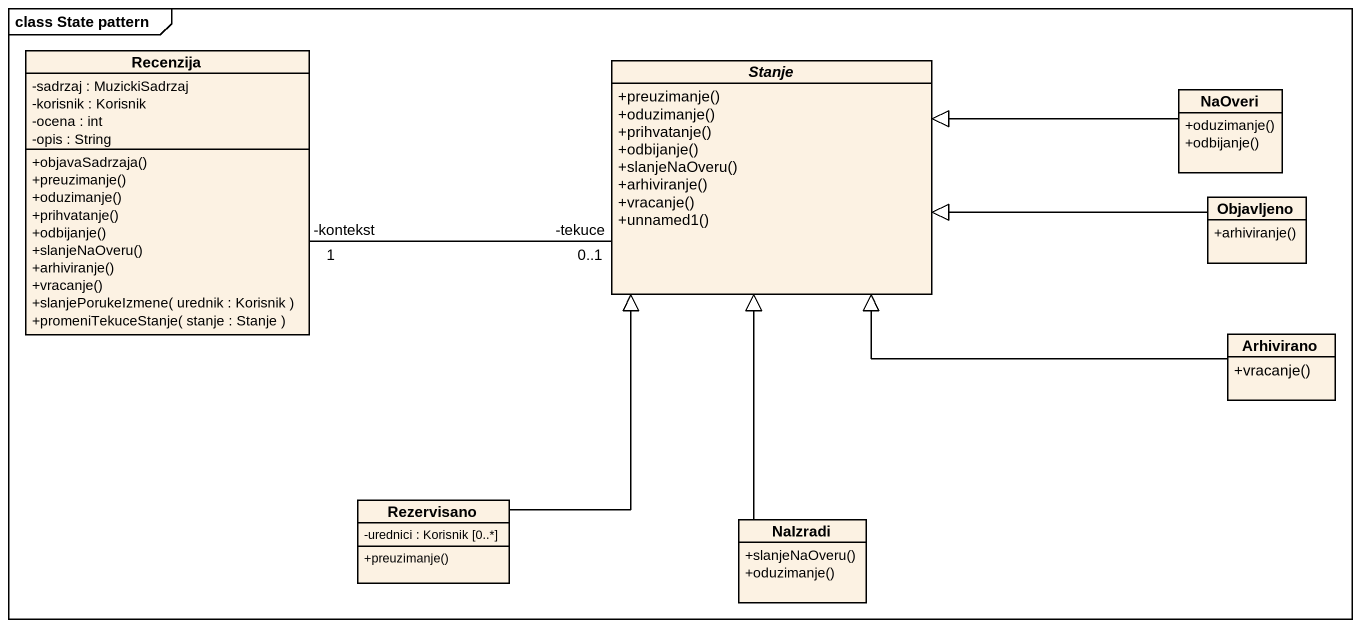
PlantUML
@startuml
mainframe class State pattern
hide circle
hide empty members
skinparam classAttributeIconSize 0
class Recenzija {
  -sadrzaj : MuzickiSadrzaj
  -korisnik : Korisnik
  -ocena : int
  -opis : String
  +objavaSadrzaja()
  +preuzimanje()
  +oduzimanje()
  +prihvatanje()
  +odbijanje()
  +slanjeNaOveru()
  +arhiviranje()
  +vracanje()
  +slanjePorukeIzmene( urednik : Korisnik )
  +promeniTekuceStanje( stanje : Stanje )
}
abstract class Stanje {
  +preuzimanje()
  +oduzimanje()
  +prihvatanje()
  +odbijanje()
  +slanjeNaOveru()
  +arhiviranje()
  +vracanje()
  +unnamed1()
}
class NaOveri {
  +oduzimanje()
  +odbijanje()
}
class Objavljeno {
  +arhiviranje()
}
class Arhivirano {
  +vracanje()
}
class Rezervisano {
  -urednici : Korisnik [0..*]
  +preuzimanje()
}
class NaIzradi {
  +slanjeNaOveru()
  +oduzimanje()
}
Stanje "-tekuce\n0..1" -left- "-kontekst\n1" Recenzija
NaOveri -left-|> Stanje
Objavljeno -left-|> Stanje
Arhivirano -left-|> Stanje
Rezervisano -up-|> Stanje
NaIzradi -up-|> Stanje
@enduml
